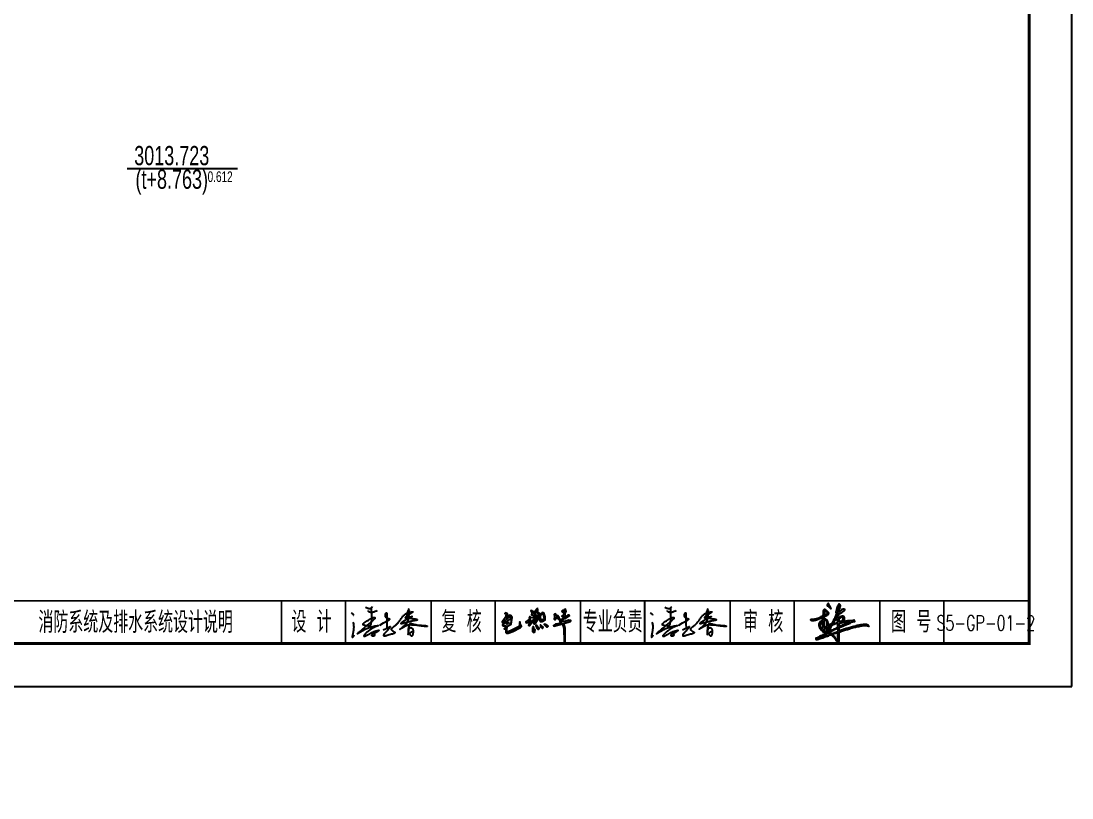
# Model space of a CAD drawing. Extents: x -316592 to 60787, y -138940 to -60306.
# Drawn here: x -57983 to -33387, y -109208 to -91029 of the extents above; entities that cross this region are included whole.
import ezdxf
from ezdxf.enums import TextEntityAlignment as Align

# ---------------------------------------------------------------- set-up
doc = ezdxf.new("R2010")
doc.units = 0
doc.header["$LTSCALE"] = 1000
doc.header["$MEASUREMENT"] = 0
for name, color, linetype in [('---GPS_废水管_DN', 74, 'Continuous'), ('FHDI签名', 4, 'Continuous'), ('图框', 7, 'Continuous')]:
    doc.layers.add(name, color=color, linetype=linetype)
doc.styles.add('HZ', font='HZTXT_E.SHX', dxfattribs={"width": 0.7, "bigfont": 'HZTXT.SHX'})
doc.styles.get("Standard").update_dxf_attribs({"font": 'simplex1.shx', "width": 0.7, "bigfont": 'hztxt.shx'})

# ---------------------------------------------------------------- blocks, each defined once
blk = doc.blocks.new('包燕华')
at = {"linetype": 'Continuous'}
h = blk.add_hatch(color=4, dxfattribs=at)
h.paths.add_polyline_path([(40, 88), (38, 82), (35, 79), (40, 78), (40, 69), (42, 67), (47, 67), (61, 72), (83, 83), (86, 86), (83, 91), (81, 100), (79, 86), (60, 76), (47, 71), (43, 71), (43, 80), (45, 87), (56, 93), (59, 113), (55, 118), (50, 119), (42, 112), (45, 117), (45, 123), (41, 125), (39, 126), (37, 124), (41, 121), (39, 113), (29, 100), (31, 97), (50, 114), (54, 114), (54, 106), (50, 107), (30, 91), (32, 88)])
h.paths.add_polyline_path([(43, 96), (45, 98), (47, 98), (44, 93)], flags=16)
h = blk.add_hatch(color=4, dxfattribs=at)
h.paths.add_polyline_path([(122, 116), (120, 112), (113, 113), (110, 115), (108, 112), (111, 110), (99, 100), (100, 97), (106, 98), (109, 96), (106, 90), (108, 88), (115, 96), (122, 107), (122, 96), (124, 93), (128, 96), (128, 98), (137, 111), (139, 109), (141, 101), (146, 101), (155, 106), (155, 114), (152, 123), (150, 126), (146, 127), (145, 125), (149, 122), (152, 110), (149, 107), (143, 105), (142, 116), (144, 121), (136, 127), (134, 124), (137, 121), (138, 116), (132, 109), (133, 117), (129, 119), (126, 116), (124, 116), (126, 123), (134, 132), (134, 138), (132, 139), (129, 136), (126, 129), (123, 130), (119, 128), (115, 133), (113, 132), (116, 126), (115, 120), (118, 120)])
h.paths.add_polyline_path([(122, 124), (123, 126), (124, 127), (124, 125)], flags=16)
h.paths.add_polyline_path([(129, 114), (130, 113), (126, 102), (125, 110), (128, 113)], flags=16)
h.paths.add_polyline_path([(112, 105), (112, 101), (110, 99), (107, 101), (111, 105)], flags=16)
h.paths.add_polyline_path([(122, 85), (121, 86), (118, 81), (118, 72), (121, 69), (125, 71), (126, 76), (124, 77), (122, 74)])
h.paths.add_polyline_path([(131, 81), (134, 78), (137, 78), (138, 81), (134, 84), (134, 86), (131, 89), (129, 90), (128, 89)])
h.paths.add_polyline_path([(147, 80), (149, 84), (143, 90), (142, 91), (142, 85)])
h.paths.add_polyline_path([(159, 85), (162, 85), (164, 87), (156, 92), (155, 93), (152, 92)])
h.paths.add_polyline_path([(206, 94), (210, 80), (211, 41), (214, 41), (214, 81), (210, 95), (228, 101), (230, 104), (224, 105), (213, 101), (207, 101), (205, 105), (209, 108), (208, 109), (204, 107), (199, 107), (197, 105), (198, 101), (202, 102), (201, 100), (203, 97), (190, 93), (185, 93), (180, 89), (181, 87)])
h.paths.add_polyline_path([(190, 114), (190, 111), (194, 108), (196, 110), (196, 113), (191, 118), (188, 117), (186, 122), (184, 123), (182, 121), (184, 118), (182, 108), (184, 106)])
h.paths.add_polyline_path([(214, 124), (217, 130), (216, 136), (215, 137), (211, 135), (213, 133), (212, 130), (207, 134), (204, 131), (205, 129), (208, 129), (210, 123), (208, 119), (204, 116), (206, 114), (211, 114), (209, 110), (215, 110), (226, 117), (225, 119), (222, 119), (215, 114)])
at = {"color": 4, "linetype": 'Continuous', "elevation": 15547796}
for points in [[(41, 125), (39, 126), (37, 124), (41, 121), (39, 113), (29, 100), (31, 97), (50, 114), (54, 114), (54, 106), (50, 107), (30, 91), (32, 88), (40, 88), (38, 82), (35, 79), (40, 78), (40, 69), (42, 67), (47, 67), (61, 72), (83, 83), (86, 86), (83, 91), (81, 100), (79, 86), (60, 76), (47, 71), (43, 71), (43, 80), (45, 87), (56, 93), (59, 113), (55, 118), (50, 119), (42, 112), (45, 117), (45, 123), (41, 125)], [(134, 138), (132, 139), (129, 136), (126, 129), (123, 130), (119, 128), (115, 133), (113, 132), (116, 126), (115, 120), (118, 120), (122, 116), (120, 112), (113, 113), (110, 115), (108, 112), (111, 110), (99, 100), (100, 97), (106, 98), (109, 96), (106, 90), (108, 88), (115, 96), (122, 107), (122, 96), (124, 93), (128, 96), (128, 98), (137, 111), (139, 109), (141, 101), (146, 101), (155, 106), (155, 114), (152, 123), (150, 126), (146, 127), (145, 125), (149, 122), (152, 110), (149, 107), (143, 105), (142, 116), (144, 121), (136, 127), (134, 124), (137, 121), (138, 116), (132, 109), (133, 117), (129, 119), (126, 116), (124, 116), (126, 123), (134, 132), (134, 138)], [(123, 126), (124, 127), (124, 125), (122, 124), (123, 126)], [(186, 122), (184, 123), (182, 121), (184, 118), (182, 108), (184, 106), (190, 114), (190, 111), (194, 108), (196, 110), (196, 113), (191, 118), (188, 117), (186, 122)], [(216, 136), (215, 137), (211, 135), (213, 133), (212, 130), (207, 134), (204, 131), (205, 129), (208, 129), (210, 123), (208, 119), (204, 116), (206, 114), (211, 114), (209, 110), (215, 110), (226, 117), (225, 119), (222, 119), (215, 114), (214, 124), (217, 130), (216, 136)], [(45, 98), (47, 98), (44, 93), (43, 96), (45, 98)], [(51, 95), (52, 96), (51, 95)], [(111, 105), (112, 105), (112, 101), (110, 99), (107, 101), (111, 105)], [(128, 113), (129, 114), (130, 113), (126, 102), (125, 110), (128, 113)], [(156, 92), (155, 93), (152, 92), (159, 85), (162, 85), (164, 87), (156, 92)], [(209, 108), (208, 109), (204, 107), (199, 107), (197, 105), (198, 101), (202, 102), (201, 100), (203, 97), (190, 93), (185, 93), (180, 89), (181, 87), (206, 94), (210, 80), (211, 41), (214, 41), (214, 81), (210, 95), (228, 101), (230, 104), (224, 105), (213, 101), (207, 101), (205, 105), (209, 108)], [(122, 85), (121, 86), (118, 81), (118, 72), (121, 69), (125, 71), (126, 76), (124, 77), (122, 74), (122, 85)], [(131, 89), (129, 90), (128, 89), (131, 81), (134, 78), (137, 78), (138, 81), (134, 84), (134, 86), (131, 89)], [(143, 90), (142, 91), (142, 85), (147, 80), (149, 84), (143, 90)]]:
    blk.add_lwpolyline(points, dxfattribs=at)
blk = doc.blocks.new('A$C073010F7')
at = {"color": 4}
for points in [[(0, 548), (15, 535), (26, 525), (34, 518), (40, 511), (43, 506), (46, 500), (47, 494), (49, 487)], [(449, 653), (451, 514), (450, 410), (445, 337), (437, 289), (427, 261), (414, 248), (398, 245), (380, 247), (361, 250), (340, 253), (320, 256), (302, 259), (286, 264), (275, 271), (269, 279), (270, 289), (278, 301), (292, 316), (311, 331), (334, 347), (358, 364), (383, 379), (407, 393), (429, 406), (446, 416), (461, 423), (472, 429), (481, 433), (487, 436), (493, 438), (497, 439), (500, 440), (504, 440), (507, 440), (510, 440), (513, 440), (516, 440), (519, 440), (521, 440), (523, 439), (524, 439), (525, 439), (526, 439), (527, 438), (527, 438), (527, 437), (527, 436), (528, 435), (528, 433), (528, 431), (528, 428), (528, 426), (528, 423), (528, 420), (528, 418), (527, 415), (526, 412), (523, 409), (519, 405), (513, 399), (504, 391), (491, 380), (473, 365), (451, 346), (423, 323), (391, 295), (357, 266), (321, 235), (285, 204), (251, 175), (220, 148), (193, 125), (172, 107), (157, 94), (146, 85), (140, 79), (138, 77), (139, 77), (143, 80), (150, 84), (159, 89), (169, 95), (181, 102), (193, 110), (206, 118), (220, 126), (233, 134), (246, 142), (259, 149), (271, 156), (283, 162), (294, 168), (304, 174), (314, 179), (324, 183), (333, 188), (342, 192), (351, 196), (360, 199), (369, 203), (379, 206), (389, 210), (399, 213), (411, 217), (423, 221), (437, 225), (450, 229), (465, 233), (479, 237), (493, 241), (506, 244), (519, 247), (531, 250), (542, 252), (553, 254), (562, 255), (570, 256), (578, 257), (585, 258), (590, 258), (595, 258), (599, 258), (602, 258), (603, 258), (604, 257), (604, 256), (602, 255), (599, 254), (595, 252), (590, 250), (583, 248), (576, 245), (568, 242), (559, 238), (549, 234), (538, 229), (527, 224), (516, 219), (504, 213), (492, 206), (480, 200), (468, 193), (456, 186), (445, 179), (434, 172), (424, 165), (414, 158), (404, 151), (395, 144), (386, 137), (378, 130), (369, 122), (360, 115), (352, 108), (344, 101), (336, 94), (329, 87), (322, 80), (315, 74), (309, 68), (303, 62), (299, 57), (294, 52), (291, 47), (288, 43), (285, 39), (283, 36), (282, 33), (281, 30), (281, 28), (281, 26), (282, 25), (283, 24), (285, 23), (286, 22), (289, 21), (291, 21), (294, 21), (297, 20), (300, 21), (304, 22), (309, 23), (315, 25), (321, 28), (329, 32), (337, 36), (346, 41), (355, 46), (365, 52), (375, 58), (385, 64), (395, 70), (405, 76), (414, 81), (424, 86), (434, 91), (443, 96), (453, 101), (463, 105), (473, 110), (484, 114), (495, 119), (505, 123), (516, 127), (527, 131), (537, 135), (547, 138), (557, 141), (566, 143), (574, 145), (582, 147), (589, 148), (595, 150), (600, 151), (605, 151), (609, 152), (612, 152), (614, 153), (616, 153), (617, 153), (617, 152), (617, 151), (617, 150), (616, 149), (615, 147), (614, 145), (612, 142), (610, 139), (607, 136), (603, 132), (598, 128), (592, 123), (585, 119), (577, 114), (569, 109), (559, 104), (550, 99), (540, 94), (531, 89), (522, 84), (513, 80), (506, 76), (499, 72), (493, 69), (487, 66), (482, 63), (478, 61), (474, 59), (470, 57), (467, 55), (465, 54), (463, 53), (461, 51), (460, 50), (459, 49), (458, 48), (457, 46), (457, 45), (456, 43), (456, 42), (456, 40), (456, 39), (457, 38), (457, 37), (458, 36), (459, 35), (460, 35), (461, 34), (463, 34), (464, 34), (466, 33), (468, 33), (470, 33), (472, 33), (474, 32), (477, 32), (479, 32), (481, 32), (484, 32), (486, 31), (489, 31), (491, 31), (494, 31), (496, 31), (499, 32), (501, 32), (504, 32), (507, 33), (510, 34), (513, 35), (516, 36), (519, 37), (522, 39), (525, 40), (527, 42), (529, 45), (531, 47), (532, 50), (531, 54), (527, 59), (519, 65), (507, 73), (490, 83), (467, 95)], [(322, 672), (341, 662), (356, 654), (370, 648), (381, 644), (391, 641), (399, 640), (406, 640), (413, 640), (420, 641), (426, 642), (433, 644), (440, 648), (448, 653), (457, 660), (467, 669), (478, 681)], [(580, 596), (557, 583), (536, 572), (519, 565), (504, 559), (492, 556), (481, 553), (472, 552), (464, 552), (457, 551), (450, 551), (444, 552), (439, 552), (434, 553), (430, 553), (426, 554), (422, 555), (418, 555), (415, 556), (412, 557), (409, 558), (406, 559), (404, 560), (401, 562), (399, 563), (396, 565), (394, 567), (392, 569), (390, 573), (388, 576), (387, 581), (386, 587), (386, 594)], [(637, 271), (718, 316), (778, 350), (820, 373), (845, 389), (859, 399), (863, 403), (861, 405), (857, 405), (852, 405), (847, 406), (843, 406), (839, 407), (835, 408), (831, 409), (826, 411), (822, 412), (817, 414), (812, 416), (807, 418), (802, 421), (797, 423), (793, 426), (788, 429), (784, 432), (781, 436), (778, 440), (775, 443), (772, 447), (770, 451), (769, 455), (767, 459), (766, 463), (765, 467), (764, 471), (763, 475), (763, 479), (763, 482), (763, 486), (763, 490), (763, 494), (763, 498), (764, 502), (765, 506), (766, 510), (767, 514), (768, 518), (769, 521), (771, 525), (772, 528), (774, 530), (775, 533), (777, 535), (778, 537), (780, 539), (781, 540), (783, 541), (784, 541), (786, 542), (787, 541), (789, 541), (790, 540), (791, 538), (792, 536), (792, 534), (793, 530), (793, 522), (793, 507), (794, 480), (794, 440), (795, 382), (796, 302), (797, 198)], [(716, 165), (732, 172), (748, 178), (762, 184), (775, 190), (788, 196), (799, 202), (809, 207), (819, 212), (828, 217), (837, 221), (845, 225), (851, 228), (857, 231), (862, 233), (866, 234), (869, 234), (871, 233), (872, 232), (871, 229), (870, 226), (868, 222), (865, 218), (862, 213), (857, 207), (853, 201), (848, 195), (842, 188), (837, 182), (831, 175), (826, 168), (820, 162), (815, 156), (810, 151), (806, 146), (801, 141), (797, 136), (793, 132), (789, 128), (785, 124), (782, 121), (778, 117), (774, 113), (770, 110), (767, 106), (763, 103), (759, 99), (756, 95), (752, 91), (749, 87), (746, 83), (742, 79), (739, 75), (736, 72), (734, 68), (731, 64), (729, 61), (728, 57), (726, 54), (725, 52), (724, 49), (724, 47), (723, 45), (723, 43), (724, 41), (724, 39), (724, 37), (725, 36), (726, 35), (727, 33), (728, 32), (729, 31), (730, 31), (732, 30), (734, 30), (737, 30), (742, 30), (748, 31), (758, 33), (770, 36), (785, 40), (804, 45), (826, 51), (850, 57), (874, 64), (898, 71), (920, 77), (940, 83), (957, 88), (969, 93), (977, 96), (981, 99), (983, 101), (982, 103), (980, 104), (976, 106), (973, 107), (969, 109), (965, 110), (962, 112), (958, 114), (955, 116), (951, 119), (947, 122), (943, 124), (939, 127), (935, 131), (931, 134), (926, 138), (922, 141), (918, 145), (915, 148), (912, 152), (909, 155), (907, 158), (905, 161), (903, 164), (902, 167), (901, 170), (901, 173), (901, 175), (901, 178), (901, 180), (901, 183), (902, 186), (904, 189), (906, 192), (909, 196), (913, 200), (917, 205), (923, 210), (929, 216), (936, 222), (944, 229), (952, 236), (961, 243), (971, 251), (981, 260), (991, 269), (1002, 278), (1013, 288), (1024, 298), (1035, 309), (1047, 321), (1057, 333), (1068, 346), (1078, 359), (1088, 373), (1098, 387), (1108, 401), (1117, 415), (1127, 428), (1136, 441), (1145, 454), (1155, 466), (1164, 477), (1175, 488), (1186, 498), (1198, 508), (1212, 517), (1227, 525), (1243, 533), (1261, 540), (1280, 546), (1298, 552), (1315, 556), (1331, 560), (1345, 563), (1357, 564), (1365, 565), (1371, 565), (1373, 564), (1374, 562), (1373, 560), (1371, 557), (1367, 554), (1363, 550), (1358, 547), (1353, 543), (1348, 540), (1343, 536), (1337, 532), (1331, 528), (1325, 524), (1319, 520), (1312, 516), (1306, 512), (1299, 508), (1293, 504), (1287, 500), (1280, 496), (1275, 492), (1269, 489), (1264, 485), (1259, 482), (1255, 479), (1251, 476), (1247, 473), (1243, 470), (1239, 467), (1235, 465), (1232, 462), (1228, 459), (1224, 456), (1220, 453), (1217, 450), (1214, 447), (1211, 444), (1209, 442), (1208, 439), (1208, 437), (1208, 435), (1208, 433), (1209, 432), (1211, 430), (1213, 429), (1215, 429), (1218, 428), (1221, 428), (1224, 428), (1228, 429), (1232, 429), (1237, 430), (1243, 432), (1250, 433), (1257, 435), (1265, 438), (1274, 440), (1282, 442), (1291, 445), (1300, 447), (1308, 449), (1316, 452), (1323, 453), (1330, 455), (1335, 456), (1340, 457), (1345, 458), (1348, 459), (1351, 459), (1354, 460), (1356, 460), (1357, 460), (1358, 460), (1359, 460), (1358, 460), (1358, 459), (1357, 458), (1355, 457), (1353, 455), (1350, 453), (1347, 450), (1344, 447), (1340, 444), (1335, 441), (1330, 438), (1325, 435), (1319, 432), (1313, 428), (1306, 425), (1299, 422), (1291, 418), (1284, 415), (1276, 411), (1268, 407), (1260, 403), (1251, 399), (1243, 395), (1235, 391), (1226, 386), (1218, 382), (1210, 377), (1202, 373), (1193, 368), (1185, 364), (1178, 359), (1170, 355), (1163, 351), (1156, 346), (1149, 342), (1143, 338), (1137, 334), (1132, 330), (1127, 326), (1122, 323), (1118, 319), (1115, 316), (1112, 314), (1110, 312), (1108, 310), (1107, 309), (1106, 308), (1105, 307), (1105, 306), (1105, 306), (1106, 306), (1106, 305), (1107, 305), (1108, 304), (1109, 304), (1111, 303), (1112, 303), (1114, 303), (1116, 303), (1118, 303), (1121, 303), (1124, 304), (1127, 305), (1132, 306), (1138, 308), (1145, 310), (1155, 312), (1166, 316), (1180, 320), (1196, 324), (1213, 328), (1231, 333), (1250, 338), (1269, 343), (1288, 348), (1306, 352), (1322, 356), (1338, 360), (1352, 363), (1365, 366), (1378, 369), (1390, 371), (1401, 373), (1412, 375), (1422, 377), (1432, 378), (1442, 380), (1450, 381), (1458, 382), (1465, 383), (1470, 384), (1474, 385), (1477, 386), (1478, 387), (1478, 387), (1477, 388), (1476, 389), (1473, 390), (1471, 391), (1468, 392), (1465, 392), (1462, 393), (1459, 394), (1455, 395), (1451, 395), (1445, 396), (1439, 397), (1431, 398), (1422, 399), (1411, 401), (1400, 402), (1388, 404), (1375, 406), (1362, 409), (1350, 412), (1338, 415), (1326, 419), (1315, 423), (1305, 427), (1295, 431), (1287, 436), (1279, 440), (1273, 444), (1267, 447), (1263, 451), (1260, 453), (1258, 456), (1256, 458), (1255, 461), (1254, 463), (1253, 465), (1253, 468), (1252, 472), (1252, 475), (1251, 480), (1251, 485), (1251, 491), (1251, 497), (1252, 505), (1253, 514), (1254, 524), (1256, 535), (1259, 548), (1263, 563), (1268, 579), (1275, 598), (1283, 619), (1293, 642)], [(1294, 598), (1291, 569), (1289, 540), (1286, 513), (1283, 488), (1281, 464), (1278, 442), (1275, 421), (1272, 403), (1268, 387), (1265, 374), (1261, 361), (1258, 351), (1254, 342), (1250, 334), (1247, 327), (1243, 321), (1239, 315), (1235, 309), (1231, 303), (1226, 297), (1220, 291), (1214, 284), (1207, 277), (1198, 269), (1189, 260), (1178, 250), (1167, 240), (1155, 230), (1144, 219), (1133, 210), (1123, 201), (1114, 193), (1106, 187), (1099, 182), (1094, 179), (1091, 177), (1089, 176), (1089, 176), (1090, 177), (1092, 179), (1097, 183), (1102, 187), (1109, 192), (1118, 197), (1127, 204), (1137, 210), (1149, 217), (1160, 225), (1173, 233), (1186, 241), (1200, 248), (1215, 255), (1231, 262), (1248, 268), (1266, 272), (1286, 276), (1308, 278), (1331, 279), (1354, 278), (1379, 277), (1403, 276), (1428, 274), (1452, 272), (1476, 270), (1498, 268), (1520, 267), (1540, 265), (1560, 264), (1578, 263), (1594, 263), (1609, 262), (1623, 261), (1635, 260), (1646, 259), (1655, 258), (1663, 257), (1671, 256), (1677, 254), (1683, 253), (1688, 251), (1692, 249), (1696, 247), (1698, 245), (1699, 243), (1697, 241), (1693, 240), (1685, 239), (1673, 239), (1658, 240), (1639, 241), (1618, 243), (1594, 245), (1569, 248), (1542, 252), (1516, 256), (1490, 261), (1465, 267), (1441, 272), (1419, 278), (1398, 284), (1379, 289), (1362, 293), (1347, 296), (1334, 298), (1323, 298), (1314, 297), (1307, 294), (1301, 289), (1296, 284), (1293, 277), (1290, 268), (1287, 259), (1285, 248), (1283, 237), (1280, 225), (1279, 213), (1277, 201), (1275, 190), (1274, 179), (1273, 169), (1272, 160), (1272, 152), (1271, 146), (1271, 139), (1271, 134), (1271, 129), (1271, 124), (1271, 118), (1271, 113), (1271, 107), (1271, 102), (1271, 96), (1271, 90), (1271, 85), (1271, 79), (1271, 74), (1271, 69), (1271, 64), (1271, 61), (1271, 58), (1272, 57), (1272, 58), (1273, 61), (1274, 66), (1275, 74), (1276, 84), (1278, 95), (1279, 108), (1281, 121), (1283, 134), (1285, 146), (1287, 158), (1289, 168), (1292, 176), (1294, 183), (1296, 188), (1299, 193), (1302, 197), (1305, 200), (1308, 203), (1312, 205), (1315, 207), (1319, 209), (1323, 210), (1327, 211), (1330, 212), (1334, 212), (1337, 212), (1341, 211), (1344, 210), (1347, 209), (1349, 208), (1352, 206), (1355, 204), (1357, 202), (1360, 200), (1362, 197), (1364, 195), (1367, 193), (1369, 190), (1371, 187), (1373, 184), (1375, 180), (1376, 176), (1377, 171), (1378, 166), (1379, 160), (1380, 154), (1380, 148), (1381, 142), (1381, 136), (1381, 130), (1381, 125), (1381, 120), (1381, 115), (1381, 110), (1381, 105), (1381, 100), (1380, 95), (1379, 90), (1378, 83), (1377, 77), (1375, 70), (1374, 63), (1372, 57), (1370, 50), (1368, 44), (1365, 39), (1363, 34), (1361, 30), (1358, 27), (1356, 24), (1353, 23), (1350, 22), (1347, 22), (1344, 24), (1341, 26), (1337, 29), (1334, 33), (1331, 37), (1327, 42), (1324, 47), (1321, 52), (1318, 56), (1315, 61), (1313, 65), (1311, 70), (1310, 74), (1310, 78), (1311, 83), (1313, 87), (1316, 92), (1320, 98), (1326, 103), (1332, 109), (1339, 114), (1345, 119), (1352, 122), (1359, 125), (1365, 127)], [(37, 337), (43, 316), (48, 297), (51, 280), (53, 263), (54, 247), (55, 232), (55, 218), (54, 205), (53, 193), (52, 181), (51, 169), (50, 158), (48, 147), (47, 136), (45, 126), (43, 116), (41, 105), (39, 95), (37, 85), (35, 75), (33, 66), (31, 57), (29, 48), (27, 41), (26, 34), (25, 27), (24, 22), (23, 17), (23, 13), (23, 9), (24, 6), (25, 3), (26, 1), (29, 0), (32, 1), (36, 3), (41, 9), (48, 18), (56, 31), (67, 49)]]:
    blk.add_lwpolyline(points, dxfattribs=at)
blk = doc.blocks.new('lzsign')
h = blk.add_hatch(color=256)
h.paths.add_polyline_path([(0.95, 1.56), (0.99, 1.71), (1.22, 1.9), (1.62, 2.47), (1.82, 2.72), (2.11, 3.13), (2.18, 3.35), (2.45, 3.48), (3.22, 3.87), (3.64, 4.17), (4.14, 4.56), (4.32, 4.72), (4.42, 4.97), (4.39, 5.15), (4.09, 5.25), (3.83, 5.26), (3.34, 5.09), (3.1, 4.94), (2.61, 4.55), (2.44, 4.35), (2.25, 4.13), (2.12, 4), (1.95, 3.96), (1.87, 4.1), (1.88, 4.28), (2.03, 4.41), (2.09, 4.74), (2.29, 5.1), (2.42, 5.43), (2.63, 5.93), (2.61, 6.17), (2.75, 6.58), (2.68, 6.94), (2.55, 7.1), (2.42, 7.18), (2.23, 7.2), (2.01, 7.01), (1.91, 6.85), (1.77, 6.65), (1.63, 6.36), (1.33, 5.57), (1.15, 4.99), (1.01, 4.45), (0.98, 4.14), (0.95, 3.83), (1.01, 3.61), (1.14, 3.58), (1.24, 3.4), (1.14, 3.26), (0.98, 2.87), (0.72, 2.28), (0.51, 1.85), (0.22, 1.31), (0.03, 0.9), (-0.24, 0.45), (-0.41, 0.07), (-0.61, -0.26), (-0.68, -0.42), (-0.72, -0.5), (-0.99, -0.67), (-1.46, -0.79), (-1.81, -0.91), (-2.07, -0.97), (-2.12, -0.94), (-2.09, -0.53), (-2.07, -0.19), (-2.17, 0.29), (-2.26, 0.64), (-2.44, 0.91), (-2.63, 1.1), (-2.92, 1.28), (-3.27, 1.32), (-3.55, 1.29), (-3.72, 1.31), (-3.71, 1.38), (-3.69, 1.68), (-3.67, 1.96), (-3.65, 2.17), (-3.52, 2.37), (-3.01, 2.56), (-2.74, 2.76), (-2.46, 2.91), (-2.17, 3.1), (-1.95, 3.32), (-1.85, 3.54), (-2.01, 3.94), (-2.13, 4.16), (-2.47, 4.48), (-2.73, 4.65), (-2.88, 4.77), (-3.19, 5.08), (-3.38, 5.14), (-3.65, 5.12), (-3.76, 4.81), (-3.95, 4.49), (-3.99, 4.01), (-4.06, 3.17), (-4.1, 2.84), (-4.1, 2.53), (-4.48, 2.39), (-4.88, 2.17), (-5.24, 1.97), (-5.76, 1.76), (-6.2, 1.61), (-6.73, 1.44), (-7.4, 1.31), (-7.85, 1.23), (-8.19, 1.21), (-8.49, 1.23), (-8.79, 1.21), (-8.93, 1.08), (-8.85, 0.99), (-8.68, 0.87), (-8.54, 0.81), (-8.29, 0.79), (-7.99, 0.81), (-7.52, 0.81), (-7.05, 0.88), (-6.64, 1.03), (-6.2, 1.16), (-5.65, 1.39), (-5.15, 1.59), (-4.64, 1.76), (-4.22, 1.99), (-4.15, 1.89), (-4.21, 1.53), (-4.22, 1.24), (-4.19, 1.08), (-4.27, 0.99), (-4.38, 0.9), (-4.64, 0.73), (-5.1, 0.44), (-5.25, 0.24), (-5.5, -0.04), (-5.57, -0.27), (-5.65, -0.45), (-5.74, -0.73), (-5.76, -0.94), (-5.72, -1.3), (-5.62, -1.56), (-5.43, -1.94), (-5.17, -2.28), (-5.07, -2.5), (-4.77, -2.82), (-4.55, -3.02), (-4.38, -3.1), (-4.21, -3.45), (-3.82, -3.66), (-3.37, -3.74), (-3.04, -3.84), (-2.71, -3.92), (-2.62, -4.06), (-2.74, -4.07), (-3.22, -4.38), (-3.55, -4.53), (-4.14, -4.8), (-4.56, -5.01), (-4.94, -5.21), (-5.43, -5.45), (-5.86, -5.65), (-6.1, -5.81), (-6.54, -6.03), (-6.66, -6.11), (-6.81, -6.15), (-6.85, -6.23), (-6.89, -6.37), (-6.82, -6.46), (-6.6, -6.58), (-6.35, -6.57), (-6.15, -6.5), (-5.89, -6.47), (-5.19, -6.27), (-4.75, -6.09), (-4.11, -5.91), (-3.62, -5.73), (-3.03, -5.5), (-2.38, -5.34), (-1.97, -5.17), (-1.48, -4.95), (-1.05, -4.85), (-0.59, -4.75), (-0.51, -4.86), (-0.18, -5.26), (0.02, -5.45), (0.32, -5.9), (0.61, -6.31), (0.74, -6.5), (0.92, -6.82), (1.11, -7.02), (1.27, -7.19), (1.57, -7.33), (1.81, -7.38), (2.06, -7.4), (2.18, -7.29), (2.22, -7.09), (2.25, -6.86), (2.22, -6.38), (2.23, -6.06), (2.24, -5.43), (2.28, -4.88), (2.22, -4.73), (2.23, -4.37), (2.25, -4.1), (2.25, -3.87), (2.21, -3.76), (2.32, -3.69), (3.2, -3.4), (3.56, -3.29), (4.35, -3), (5.06, -2.75), (5.28, -2.71), (5.53, -2.7), (6.32, -2.4), (6.84, -2.24), (7.36, -2.1), (8.2, -1.85), (8.58, -1.8), (8.83, -1.67), (9.24, -1.6), (9.91, -1.48), (10.72, -1.31), (11.2, -1.26), (11.68, -1.21), (12.23, -1.18), (12.54, -1.16), (12.92, -1.19), (13.31, -1.24), (13.59, -1.3), (13.64, -1.44), (13.78, -1.47), (13.87, -1.4), (13.83, -1.27), (13.69, -1.1), (13.53, -0.97), (13.19, -0.86), (12.83, -0.81), (12.45, -0.77), (12.23, -0.79), (11.95, -0.76), (11.69, -0.8), (11.5, -0.86), (10.7, -0.93), (10.34, -0.99), (9.98, -1.07), (9.61, -1.11), (9.16, -1.21), (8.93, -1.32), (8.71, -1.33), (8.55, -1.4), (7.97, -1.55), (7.57, -1.61), (7.39, -1.71), (6.68, -1.89), (6.16, -2.03), (5.28, -2.28), (4.92, -2.38), (4.5, -2.55), (4.15, -2.62), (3.49, -2.81), (3.2, -2.96), (2.75, -3.04), (2.46, -3.08), (2.28, -3.15), (2.19, -3.05), (2.25, -2.84), (2.28, -2.41), (2.28, -2.08), (2.36, -1.94), (3, -1.68), (3.72, -1.35), (4.21, -1.19), (5.08, -0.82), (5.93, -0.48), (6.51, -0.2), (7.01, 0.09), (7.55, 0.25), (8.06, 0.36), (8.34, 0.46), (8.28, 0.57), (8.22, 0.71), (8.2, 0.86), (7.9, 0.91), (7.66, 0.83), (6.56, 0.68), (6.01, 0.61), (5.47, 0.61), (4.91, 0.57), (4.52, 0.46), (4.22, 0.37), (3.71, 0.32), (3.63, 0.38), (3.91, 0.46), (4.13, 0.62), (4.2, 0.84), (4.28, 1.16), (4.33, 1.44), (4.32, 1.8), (4.21, 2.18), (4.02, 2.33), (3.71, 2.49), (3.45, 2.48), (2.96, 2.39), (2.47, 2.2), (2.14, 2.01), (1.54, 1.85), (1.2, 1.62)])
h.paths.add_polyline_path([(1.28, 1.08), (1.44, 1.18), (1.48, 1.1), (1.57, 0.88), (1.61, 0.72), (1.66, 0.51), (1.76, 0.3), (1.77, 0.11), (1.74, -0.01), (1.5, -0.06), (1.17, -0.14), (0.73, -0.21), (0.36, -0.25), (-0.01, -0.35), (-0.19, -0.39), (-0.12, -0.29), (0, 0), (0.14, 0.2), (0.2, 0.37), (0.28, 0.57), (0.32, 0.68), (0.45, 0.73), (0.67, 0.79), (0.9, 0.83), (1.08, 0.96)], flags=16)
h.paths.add_polyline_path([(2.1, 1.46), (2.25, 1.55), (2.48, 1.69), (2.9, 1.91), (3.32, 2.04), (3.67, 2.07), (3.79, 1.98), (3.84, 1.67), (3.83, 1.38), (3.73, 1.12), (3.46, 0.85), (3.3, 0.71), (2.86, 0.53), (2.57, 0.49), (2.19, 0.54), (2.15, 0.79), (2.12, 1.22)], flags=16)
h.paths.add_polyline_path([(1.71, -0.39), (1.75, -0.52), (1.8, -0.88), (1.74, -1.17), (1.77, -1.62), (1.66, -1.86), (1.32, -2.02), (0.93, -2.26), (0.31, -2.45), (-0.02, -2.71), (-0.51, -2.82), (-0.88, -3.12), (-1.23, -3.3), (-1.81, -3.59), (-1.92, -3.71), (-2.09, -3.72), (-2.23, -3.67), (-2.69, -3.57), (-2.99, -3.51), (-3.47, -3.37), (-3.69, -3.25), (-3.75, -3.14), (-3.75, -2.97), (-3.72, -2.65), (-3.59, -2.54), (-3.4, -2.38), (-3.11, -2.22), (-2.82, -2.01), (-2.73, -1.92), (-2.62, -1.95), (-2.66, -2.16), (-2.63, -2.4), (-2.7, -2.71), (-2.73, -2.91), (-2.71, -3.11), (-2.54, -3.4), (-2.34, -3.35), (-1.99, -3.19), (-1.77, -2.99), (-1.54, -2.69), (-1.11, -2.07), (-0.96, -1.81), (-0.67, -1.24), (-0.59, -1.05), (-0.09, -0.93), (0.33, -0.72), (0.93, -0.56), (1.43, -0.47)], flags=16)
h.paths.add_polyline_path([(1.41, 3.14), (1.46, 3.3), (1.53, 3.44), (1.66, 3.4), (1.63, 3.33), (1.58, 3.23), (1.51, 3.17)], flags=16)
h.paths.add_polyline_path([(2.3, -0.33), (2.53, -0.26), (2.79, -0.27), (2.99, -0.18), (3.36, -0.15), (3.69, -0.15), (4.2, -0.01), (4.65, 0.05), (4.94, 0.09), (5.27, 0.15), (5.72, 0.21), (5.95, 0.23), (6.13, 0.14), (6.04, 0.11), (5.89, 0.06), (5.69, -0.07), (5.43, -0.17), (5.13, -0.31), (4.63, -0.52), (4.16, -0.77), (3.7, -0.89), (3.27, -1.16), (2.77, -1.34), (2.26, -1.58), (2.25, -1.34), (2.19, -1.04), (2.22, -0.71), (2.25, -0.49)], flags=16)
h.paths.add_polyline_path([(1.51, 4.08), (1.48, 4.2), (1.52, 4.47), (1.61, 4.71), (1.67, 5.01), (1.81, 5.28), (1.94, 5.64), (2.02, 5.96), (2.11, 6.24), (2.28, 6.53), (2.35, 6.59), (2.38, 6.5), (2.36, 6.3), (2.36, 6.16), (2.24, 5.97), (2.19, 5.7), (2.07, 5.54), (1.96, 5.24), (1.93, 5.01), (1.72, 4.67), (1.65, 4.37), (1.58, 4.21)], flags=16)
h.paths.add_polyline_path([(-1.16, -1.23), (-1.16, -1.3), (-1.25, -1.41), (-1.4, -1.52), (-1.43, -1.67), (-1.52, -1.81), (-1.66, -1.94), (-1.84, -2.19), (-1.95, -2.4), (-2.06, -2.53), (-2.18, -2.57), (-2.25, -2.53), (-2.2, -2.47), (-2.22, -2.35), (-2.22, -2.16), (-2.21, -1.97), (-2.14, -1.75), (-2.04, -1.62), (-1.95, -1.51), (-1.9, -1.5), (-1.8, -1.45), (-1.65, -1.36), (-1.51, -1.35), (-1.35, -1.28), (-1.26, -1.21)], flags=16)
h.paths.add_polyline_path([(1.78, -2.25), (1.85, -2.45), (1.82, -2.73), (1.8, -3.1), (1.8, -3.32), (1.72, -3.48), (1.3, -3.58), (1.03, -3.76), (0.59, -3.87), (0.28, -3.99), (-0.11, -4.11), (-0.38, -4.22), (-0.59, -4.25), (-0.8, -4.26), (-0.89, -4.18), (-1.11, -4.06), (-1.22, -4.03), (-1.41, -3.92), (-1.62, -3.87), (-1.64, -3.8), (-1.54, -3.76), (-1.38, -3.71), (-1.14, -3.56), (-0.95, -3.49), (-0.64, -3.36), (-0.35, -3.18), (0, -3.06), (0.34, -2.88), (0.7, -2.74), (1.06, -2.64), (1.4, -2.44), (1.6, -2.36)], flags=16)
h.paths.add_polyline_path([(-2.57, 0.18), (-2.56, -0.26), (-2.54, -0.56), (-2.57, -0.92), (-2.57, -1.15), (-2.59, -1.25), (-2.7, -1.42), (-2.95, -1.49), (-3.28, -1.65), (-3.5, -1.76), (-3.6, -1.83), (-3.68, -1.82), (-3.7, -1.69), (-3.69, -1.45), (-3.72, -1.28), (-3.73, -0.74), (-3.72, -0.24), (-3.76, -0.04), (-3.72, 0.47), (-3.72, 0.66), (-3.59, 0.86), (-3.45, 0.82), (-3.32, 0.89), (-3.19, 0.87), (-2.98, 0.84), (-2.89, 0.74), (-2.74, 0.58), (-2.64, 0.36)], flags=16)
h.paths.add_polyline_path([(-2.29, 3.68), (-2.47, 3.54), (-2.64, 3.37), (-2.82, 3.18), (-3.18, 3.07), (-3.36, 2.9), (-3.61, 2.82), (-3.6, 3.03), (-3.54, 3.27), (-3.5, 3.55), (-3.46, 3.92), (-3.42, 4.22), (-3.29, 4.42), (-3.26, 4.49), (-3.15, 4.54), (-3.04, 4.44), (-2.9, 4.3), (-2.56, 4.05), (-2.36, 3.85)], flags=16)
h.paths.add_polyline_path([(1.4, -3.91), (1.7, -3.9), (1.8, -3.99), (1.81, -4.21), (1.76, -4.58), (1.76, -4.79), (1.77, -5.25), (1.75, -5.61), (1.75, -5.9), (1.76, -6.3), (1.76, -6.7), (1.71, -6.9), (1.55, -6.86), (1.32, -6.8), (1.16, -6.6), (0.97, -6.32), (0.7, -6.03), (0.52, -5.77), (0.22, -5.31), (0.07, -5.04), (-0.22, -4.79), (-0.35, -4.66), (-0.18, -4.54), (0.09, -4.51), (0.32, -4.39), (0.66, -4.25), (0.84, -4.21), (1.18, -4.1)], flags=16)
h.paths.add_polyline_path([(-4.2, 0.28), (-4.22, 0.17), (-4.22, -0.08), (-4.25, -0.37), (-4.25, -0.94), (-4.2, -1.2), (-4.2, -1.64), (-4.24, -1.93), (-4.24, -2.23), (-4.27, -2.47), (-4.36, -2.55), (-4.46, -2.53), (-4.62, -2.41), (-4.77, -2.25), (-4.89, -2.08), (-5.06, -1.85), (-5.19, -1.64), (-5.32, -1.38), (-5.31, -1.09), (-5.29, -0.85), (-5.22, -0.59), (-5.12, -0.39), (-5, -0.22), (-4.72, 0.03), (-4.54, 0.21), (-4.31, 0.34)], flags=16)
h.paths.add_polyline_path([(-1.2, -4.33), (-0.95, -4.47), (-1.11, -4.52), (-1.48, -4.6), (-2.07, -4.87), (-2.73, -5.03), (-3.33, -5.22), (-4.05, -5.48), (-4.79, -5.73), (-5.28, -5.9), (-5.68, -6), (-5.93, -5.99), (-5.86, -5.9), (-5.61, -5.78), (-5.35, -5.65), (-4.5, -5.22), (-3.93, -4.9), (-3.48, -4.74), (-2.65, -4.41), (-2.37, -4.22), (-2.01, -4.09), (-1.91, -4.09), (-1.74, -4.17), (-1.45, -4.25)], flags=16)
blk.add_hatch(color=256).paths.add_polyline_path([(-2.14, 7.42), (-2.15, 7.22), (-2.32, 7.19), (-2.41, 7.1), (-2.33, 6.94), (-2.46, 6.75), (-2.46, 6.57), (-2.34, 6.46), (-2.25, 6.37), (-2.09, 6.51), (-1.97, 6.4), (-1.89, 6.25), (-1.73, 6.17), (-1.64, 6.06), (-1.39, 5.7), (-1.31, 5.55), (-1.21, 5.43), (-1.04, 5.39), (-0.95, 5.5), (-1, 5.63), (-1.03, 5.87), (-1.11, 6.02), (-1.25, 6.18), (-1.44, 6.53), (-1.58, 6.71), (-1.71, 6.97), (-1.87, 7.05), (-1.84, 7.21), (-1.97, 7.38)])
for points in [[(-8.79, 1.21), (-8.93, 1.08), (-8.85, 0.99), (-8.68, 0.87), (-8.54, 0.81), (-8.29, 0.79), (-7.99, 0.81), (-7.52, 0.81), (-7.05, 0.88), (-6.64, 1.03), (-6.2, 1.16), (-5.65, 1.39), (-5.15, 1.59), (-4.64, 1.76), (-4.22, 1.99), (-4.15, 1.89), (-4.21, 1.53), (-4.22, 1.24), (-4.19, 1.08), (-4.27, 0.99), (-4.38, 0.9), (-4.64, 0.73), (-5.1, 0.44), (-5.25, 0.24), (-5.5, -0.04), (-5.57, -0.27), (-5.65, -0.45), (-5.74, -0.73), (-5.76, -0.94), (-5.72, -1.3), (-5.62, -1.56), (-5.43, -1.94), (-5.17, -2.28), (-5.07, -2.5), (-4.77, -2.82), (-4.55, -3.02), (-4.38, -3.1), (-4.21, -3.45), (-3.82, -3.66), (-3.37, -3.74), (-3.04, -3.84), (-2.71, -3.92), (-2.62, -4.06), (-2.74, -4.07), (-3.22, -4.38), (-3.55, -4.53), (-4.14, -4.8), (-4.56, -5.01), (-4.94, -5.21), (-5.43, -5.45), (-5.86, -5.65), (-6.1, -5.81), (-6.54, -6.03), (-6.66, -6.11), (-6.81, -6.15), (-6.85, -6.23), (-6.89, -6.37), (-6.82, -6.46), (-6.6, -6.58), (-6.35, -6.57), (-6.15, -6.5), (-5.89, -6.47), (-5.19, -6.27), (-4.75, -6.09), (-4.11, -5.91), (-3.62, -5.73), (-3.03, -5.5), (-2.38, -5.34), (-1.97, -5.17), (-1.48, -4.95), (-1.05, -4.85), (-0.59, -4.75), (-0.51, -4.86), (-0.18, -5.26), (0.02, -5.45), (0.32, -5.9), (0.61, -6.31), (0.74, -6.5), (0.92, -6.82), (1.11, -7.02), (1.27, -7.19), (1.57, -7.33), (1.81, -7.38), (2.06, -7.4), (2.18, -7.29), (2.22, -7.09), (2.25, -6.86), (2.22, -6.38), (2.23, -6.06), (2.24, -5.43), (2.28, -4.88), (2.22, -4.73), (2.23, -4.37), (2.25, -4.1), (2.25, -3.87), (2.21, -3.76), (2.32, -3.69), (3.2, -3.4), (3.56, -3.29), (4.35, -3), (5.06, -2.75), (5.28, -2.71), (5.53, -2.7), (6.32, -2.4), (6.84, -2.24), (7.36, -2.1), (8.2, -1.85), (8.58, -1.8), (8.83, -1.67), (9.24, -1.6), (9.91, -1.48), (10.72, -1.31), (11.2, -1.26), (11.68, -1.21), (12.23, -1.18), (12.54, -1.16), (12.92, -1.19), (13.31, -1.24), (13.59, -1.3), (13.64, -1.44), (13.78, -1.47), (13.87, -1.4), (13.83, -1.27), (13.69, -1.1), (13.53, -0.97), (13.19, -0.86), (12.83, -0.81), (12.45, -0.77), (12.23, -0.79), (11.95, -0.76), (11.69, -0.8), (11.5, -0.86), (10.7, -0.93), (10.34, -0.99), (9.98, -1.07), (9.61, -1.11), (9.16, -1.21), (8.93, -1.32), (8.71, -1.33), (8.55, -1.4), (7.97, -1.55), (7.57, -1.61), (7.39, -1.71), (6.68, -1.89), (6.16, -2.03), (5.28, -2.28), (4.92, -2.38), (4.5, -2.55), (4.15, -2.62), (3.49, -2.81), (3.2, -2.96), (2.75, -3.04), (2.46, -3.08), (2.28, -3.15), (2.19, -3.05), (2.25, -2.84), (2.28, -2.41), (2.28, -2.08), (2.36, -1.94), (3, -1.68), (3.72, -1.35), (4.21, -1.19), (5.08, -0.82), (5.93, -0.48), (6.51, -0.2), (7.01, 0.09), (7.55, 0.25), (8.06, 0.36), (8.34, 0.46), (8.28, 0.57), (8.22, 0.71), (8.2, 0.86), (7.9, 0.91), (7.66, 0.83), (6.56, 0.68), (6.01, 0.61), (5.47, 0.61), (4.91, 0.57), (4.52, 0.46), (4.22, 0.37), (3.71, 0.32), (3.63, 0.38), (3.91, 0.46), (4.13, 0.62), (4.2, 0.84), (4.28, 1.16), (4.33, 1.44), (4.32, 1.8), (4.21, 2.18), (4.02, 2.33), (3.71, 2.49), (3.45, 2.48), (2.96, 2.39), (2.47, 2.2), (2.14, 2.01), (1.54, 1.85), (1.2, 1.62), (0.95, 1.56), (0.99, 1.71), (1.22, 1.9), (1.62, 2.47), (1.82, 2.72), (2.11, 3.13), (2.18, 3.35), (2.45, 3.48), (3.22, 3.87), (3.64, 4.17), (4.14, 4.56), (4.32, 4.72), (4.42, 4.97), (4.39, 5.15), (4.09, 5.25), (3.83, 5.26), (3.34, 5.09), (3.1, 4.94), (2.61, 4.55), (2.44, 4.35), (2.25, 4.13), (2.12, 4), (1.95, 3.96), (1.87, 4.1), (1.88, 4.28), (2.03, 4.41), (2.09, 4.74), (2.29, 5.1), (2.42, 5.43), (2.63, 5.93), (2.61, 6.17), (2.75, 6.58), (2.68, 6.94), (2.55, 7.1), (2.42, 7.18), (2.23, 7.2), (2.01, 7.01), (1.91, 6.85), (1.77, 6.65), (1.63, 6.36), (1.33, 5.57), (1.15, 4.99), (1.01, 4.45), (0.98, 4.14), (0.95, 3.83), (1.01, 3.61), (1.14, 3.58), (1.24, 3.4), (1.14, 3.26), (0.98, 2.87), (0.72, 2.28), (0.51, 1.85), (0.22, 1.31), (0.03, 0.9), (-0.24, 0.45), (-0.41, 0.07), (-0.61, -0.26), (-0.68, -0.42), (-0.72, -0.5), (-0.99, -0.67), (-1.46, -0.79), (-1.81, -0.91), (-2.07, -0.97), (-2.12, -0.94), (-2.09, -0.53), (-2.07, -0.19), (-2.17, 0.29), (-2.26, 0.64), (-2.44, 0.91), (-2.63, 1.1), (-2.92, 1.28), (-3.27, 1.32), (-3.55, 1.29), (-3.72, 1.31), (-3.71, 1.38), (-3.69, 1.68), (-3.67, 1.96), (-3.65, 2.17), (-3.52, 2.37), (-3.01, 2.56), (-2.74, 2.76), (-2.46, 2.91), (-2.17, 3.1), (-1.95, 3.32), (-1.85, 3.54), (-2.01, 3.94), (-2.13, 4.16), (-2.47, 4.48), (-2.73, 4.65), (-2.88, 4.77), (-3.19, 5.08), (-3.38, 5.14), (-3.65, 5.12), (-3.76, 4.81), (-3.95, 4.49), (-3.99, 4.01), (-4.06, 3.17), (-4.1, 2.84), (-4.1, 2.53), (-4.48, 2.39), (-4.88, 2.17), (-5.24, 1.97), (-5.76, 1.76), (-6.2, 1.61), (-6.73, 1.44), (-7.4, 1.31), (-7.85, 1.23), (-8.19, 1.21), (-8.49, 1.23), (-8.79, 1.21), (-8.93, 1.08), (-8.93, 1.08)], [(-3.29, 4.42), (-3.42, 4.22), (-3.46, 3.92), (-3.5, 3.55), (-3.54, 3.27), (-3.6, 3.03), (-3.61, 2.82), (-3.36, 2.9), (-3.18, 3.07), (-2.82, 3.18), (-2.64, 3.37), (-2.47, 3.54), (-2.29, 3.68), (-2.36, 3.85), (-2.56, 4.05), (-2.9, 4.3), (-3.04, 4.44), (-3.15, 4.54), (-3.26, 4.49), (-3.29, 4.42)], [(-2.14, 7.42), (-2.15, 7.22), (-2.32, 7.19), (-2.41, 7.1), (-2.33, 6.94), (-2.46, 6.75), (-2.46, 6.57), (-2.34, 6.46), (-2.25, 6.37), (-2.09, 6.51), (-1.97, 6.4), (-1.89, 6.25), (-1.73, 6.17), (-1.64, 6.06), (-1.39, 5.7), (-1.31, 5.55), (-1.21, 5.43), (-1.04, 5.39), (-0.95, 5.5), (-1, 5.63), (-1.03, 5.87), (-1.11, 6.02), (-1.25, 6.18), (-1.44, 6.53), (-1.58, 6.71), (-1.71, 6.97), (-1.87, 7.05), (-1.84, 7.21), (-1.97, 7.38), (-2.14, 7.42)], [(2.28, 6.53), (2.11, 6.24), (2.02, 5.96), (1.94, 5.64), (1.81, 5.28), (1.67, 5.01), (1.61, 4.71), (1.52, 4.47), (1.48, 4.2), (1.51, 4.08), (1.58, 4.21), (1.65, 4.37), (1.72, 4.67), (1.93, 5.01), (1.96, 5.24), (2.07, 5.54), (2.19, 5.7), (2.24, 5.97), (2.36, 6.16), (2.36, 6.3), (2.38, 6.5), (2.35, 6.59), (2.28, 6.53)], [(-4.31, 0.34), (-4.54, 0.21), (-4.72, 0.03), (-5, -0.22), (-5.12, -0.39), (-5.22, -0.59), (-5.29, -0.85), (-5.31, -1.09), (-5.32, -1.38), (-5.19, -1.64), (-5.06, -1.85), (-4.89, -2.08), (-4.77, -2.25), (-4.62, -2.41), (-4.46, -2.53), (-4.36, -2.55), (-4.27, -2.47), (-4.24, -2.23), (-4.24, -1.93), (-4.2, -1.64), (-4.2, -1.2), (-4.25, -0.94), (-4.25, -0.37), (-4.22, -0.08), (-4.22, 0.17), (-4.2, 0.28), (-4.31, 0.34)], [(-3.59, 0.86), (-3.72, 0.66), (-3.72, 0.47), (-3.76, -0.04), (-3.72, -0.24), (-3.73, -0.74), (-3.72, -1.28), (-3.69, -1.45), (-3.7, -1.69), (-3.68, -1.82), (-3.6, -1.83), (-3.5, -1.76), (-3.28, -1.65), (-2.95, -1.49), (-2.7, -1.42), (-2.59, -1.25), (-2.57, -1.15), (-2.57, -0.92), (-2.54, -0.56), (-2.56, -0.26), (-2.57, 0.18), (-2.64, 0.36), (-2.74, 0.58), (-2.89, 0.74), (-2.98, 0.84), (-3.19, 0.87), (-3.32, 0.89), (-3.45, 0.82), (-3.59, 0.86)], [(0.67, 0.79), (0.45, 0.73), (0.32, 0.68), (0.28, 0.57), (0.2, 0.37), (0.14, 0.2), (0, 0), (-0.12, -0.29), (-0.19, -0.39), (-0.01, -0.35), (0.36, -0.25), (0.73, -0.21), (1.17, -0.14), (1.5, -0.06), (1.74, -0.01), (1.77, 0.11), (1.76, 0.3), (1.66, 0.51), (1.61, 0.72), (1.57, 0.88), (1.48, 1.1), (1.44, 1.18), (1.28, 1.08), (1.08, 0.96), (0.9, 0.83), (0.67, 0.79)], [(1.52, 3.42), (1.46, 3.3), (1.41, 3.14), (1.51, 3.17), (1.58, 3.23), (1.63, 3.33), (1.66, 3.4), (1.53, 3.44), (1.52, 3.42)], [(2.25, 1.55), (2.1, 1.46), (2.12, 1.22), (2.15, 0.79), (2.19, 0.54), (2.57, 0.49), (2.86, 0.53), (3.3, 0.71), (3.46, 0.85), (3.73, 1.12), (3.83, 1.38), (3.84, 1.67), (3.79, 1.98), (3.67, 2.07), (3.32, 2.04), (2.9, 1.91), (2.48, 1.69), (2.25, 1.55)], [(2.26, -1.58), (2.77, -1.34), (3.27, -1.16), (3.7, -0.89), (4.16, -0.77), (4.63, -0.52), (5.13, -0.31), (5.43, -0.17), (5.69, -0.07), (5.89, 0.06), (6.04, 0.11), (6.13, 0.14), (5.95, 0.23), (5.72, 0.21), (5.27, 0.15), (4.94, 0.09), (4.65, 0.05), (4.2, -0.01), (3.69, -0.15), (3.36, -0.15), (2.99, -0.18), (2.79, -0.27), (2.53, -0.26), (2.3, -0.33), (2.25, -0.49), (2.22, -0.71), (2.19, -1.04), (2.25, -1.34), (2.26, -1.58)], [(-2.01, -4.09), (-2.37, -4.22), (-2.65, -4.41), (-3.48, -4.74), (-3.93, -4.9), (-4.5, -5.22), (-5.35, -5.65), (-5.61, -5.78), (-5.86, -5.9), (-5.93, -5.99), (-5.68, -6), (-5.28, -5.9), (-4.79, -5.73), (-4.05, -5.48), (-3.33, -5.22), (-2.73, -5.03), (-2.07, -4.87), (-1.48, -4.6), (-1.11, -4.52), (-0.95, -4.47), (-1.2, -4.33), (-1.45, -4.25), (-1.74, -4.17), (-1.91, -4.09), (-2.01, -4.09)], [(-2.82, -2.01), (-3.11, -2.22), (-3.4, -2.38), (-3.59, -2.54), (-3.72, -2.65), (-3.75, -2.97), (-3.75, -3.14), (-3.69, -3.25), (-3.47, -3.37), (-2.99, -3.51), (-2.69, -3.57), (-2.23, -3.67), (-2.09, -3.72), (-1.92, -3.71), (-1.81, -3.59), (-1.23, -3.3), (-0.88, -3.12), (-0.51, -2.82), (-0.02, -2.71), (0.31, -2.45), (0.93, -2.26), (1.32, -2.02), (1.66, -1.86), (1.77, -1.62), (1.74, -1.17), (1.8, -0.88), (1.75, -0.52), (1.71, -0.39), (1.43, -0.47), (0.93, -0.56), (0.33, -0.72), (-0.09, -0.93), (-0.59, -1.05), (-0.67, -1.24), (-0.96, -1.81), (-1.11, -2.07), (-1.54, -2.69), (-1.77, -2.99), (-1.99, -3.19), (-2.34, -3.35), (-2.54, -3.4), (-2.71, -3.11), (-2.73, -2.91), (-2.7, -2.71), (-2.63, -2.4), (-2.66, -2.16), (-2.62, -1.95), (-2.73, -1.92), (-2.82, -2.01)], [(-1.95, -1.51), (-2.04, -1.62), (-2.14, -1.75), (-2.21, -1.97), (-2.22, -2.16), (-2.22, -2.35), (-2.2, -2.47), (-2.25, -2.53), (-2.18, -2.57), (-2.06, -2.53), (-1.95, -2.4), (-1.84, -2.19), (-1.66, -1.94), (-1.52, -1.81), (-1.43, -1.67), (-1.4, -1.52), (-1.25, -1.41), (-1.16, -1.3), (-1.16, -1.23), (-1.26, -1.21), (-1.35, -1.28), (-1.51, -1.35), (-1.65, -1.36), (-1.8, -1.45), (-1.9, -1.5), (-1.95, -1.51)], [(-0.64, -3.36), (-0.95, -3.49), (-1.14, -3.56), (-1.38, -3.71), (-1.54, -3.76), (-1.64, -3.8), (-1.62, -3.87), (-1.41, -3.92), (-1.22, -4.03), (-1.11, -4.06), (-0.89, -4.18), (-0.8, -4.26), (-0.59, -4.25), (-0.38, -4.22), (-0.11, -4.11), (0.28, -3.99), (0.59, -3.87), (1.03, -3.76), (1.3, -3.58), (1.72, -3.48), (1.8, -3.32), (1.8, -3.1), (1.82, -2.73), (1.85, -2.45), (1.78, -2.25), (1.6, -2.36), (1.4, -2.44), (1.06, -2.64), (0.7, -2.74), (0.34, -2.88), (0, -3.06), (-0.35, -3.18), (-0.64, -3.36)], [(0.66, -4.25), (0.32, -4.39), (0.09, -4.51), (-0.18, -4.54), (-0.35, -4.66), (-0.22, -4.79), (0.07, -5.04), (0.22, -5.31), (0.52, -5.77), (0.7, -6.03), (0.97, -6.32), (1.16, -6.6), (1.32, -6.8), (1.55, -6.86), (1.71, -6.9), (1.76, -6.7), (1.76, -6.3), (1.75, -5.9), (1.75, -5.61), (1.77, -5.25), (1.76, -4.79), (1.76, -4.58), (1.81, -4.21), (1.8, -3.99), (1.7, -3.9), (1.4, -3.91), (1.18, -4.1), (0.84, -4.21), (0.66, -4.25)]]:
    blk.add_lwpolyline(points)

msp = doc.modelspace()

# ---------------------------------------------------------------- linework, layer by layer
at = {"layer": '---GPS_废水管_DN'}
msp.add_line((-55502.2, -94481.5), (-52920.1, -94481.5), dxfattribs=at)
msp.add_lwpolyline([(-33386.8, -106596.8), (-33386.8, -76896.8), (-75386.8, -76896.8), (-75386.8, -106596.8)], close=True)
for points, const_width in [([(-34386.8, -77896.8), (-72386.8, -77896.8), (-72386.8, -105596.8), (-34386.8, -105596.8), (-34386.8, -77896.8)], 70), ([(-72386.8, -104596.8), (-34386.8, -104596.8)], 40), ([(-44886.8, -105596.8), (-44886.8, -104596.8)], 40), ([(-43386.8, -105596.8), (-43386.8, -104596.8)], 40), ([(-41386.8, -105596.8), (-41386.8, -104596.8)], 40), ([(-39886.8, -105596.8), (-39886.8, -104596.8)], 40), ([(-37886.8, -105596.8), (-37886.8, -104596.8)], 40), ([(-36386.8, -105596.8), (-36386.8, -104596.8)], 40)]:
    msp.add_lwpolyline(points, dxfattribs=dict(const_width=const_width))
at = {"layer": '图框', "const_width": 40}
for points in [[(-51886.8, -105596.8), (-51886.8, -104596.8)], [(-50386.8, -105596.8), (-50386.8, -104596.8)], [(-48386.8, -105596.8), (-48386.8, -104596.8)], [(-46886.8, -105596.8), (-46886.8, -104596.8)], [(-44886.8, -105596.8), (-44886.8, -104596.8)]]:
    msp.add_lwpolyline(points, dxfattribs=at)

# ---------------------------------------------------------------- block references
at = {"xscale": 1.048344000026118, "yscale": 1.048343999893405, "zscale": 1.048344}
for p in [(-50255.1, -105445.2), (-43255.1, -105445.2)]:
    msp.add_blockref('A$C073010F7', p, dxfattribs=at)
at = {"color": 1, "xscale": 60, "yscale": 60, "zscale": 60}
msp.add_blockref('lzsign', (-38969.3, -105103.6), dxfattribs=at)
at = {"layer": 'FHDI签名', "color": 0, "linetype": 'Continuous', "xscale": 8.000000000029104, "yscale": 8.000000000029104, "zscale": 8}
msp.add_blockref('包燕华', (-46957.8, -105885.6, -93286776), dxfattribs=at)

# ---------------------------------------------------------------- texts
at = {"layer": '---GPS_废水管_DN', "style": 'HZ', "width": 0.7}
for s, height, p in [('3013.723', 450, (-54455.1, -94177.4)), ('(t+8.763)', 450, (-54455.1, -94785.7)), ('0.612', 250, (-53322.6, -94670.9))]:
    msp.add_text(s, height=height, dxfattribs=at).set_placement(p, align=Align.MIDDLE)
at = {"width": 0.7}
for s, p in [('专业负责', (-44135.4, -105087.3)), ('审 核', (-40615.2, -105087.3)), ('图 号', (-37148.5, -105087.3))]:
    msp.add_text(s, height=500, dxfattribs=at).set_placement(p, align=Align.MIDDLE_CENTER)
at = {"layer": '图框', "width": 0.7}
for s, p in [('设 计', (-51182.3, -105087.3)), ('复 核', (-47672.8, -105087.3))]:
    msp.add_text(s, height=500, dxfattribs=at).set_placement(p, align=Align.MIDDLE_CENTER)
at = {"layer": '图框', "linetype": 'Continuous', "width": 0.7}
msp.add_text('S5-GP-01-2', height=350, dxfattribs=at).set_placement((-35403.8, -105112.1), align=Align.MIDDLE_CENTER)
at = {"layer": '图框', "width": 0.7}
msp.add_attdef('消防系统及排水系统设计说明', text='图 纸 名 称', height=500, dxfattribs=at).set_placement((-55299.5, -105096.8), align=Align.MIDDLE_CENTER)

doc.saveas('drawing.dxf')
